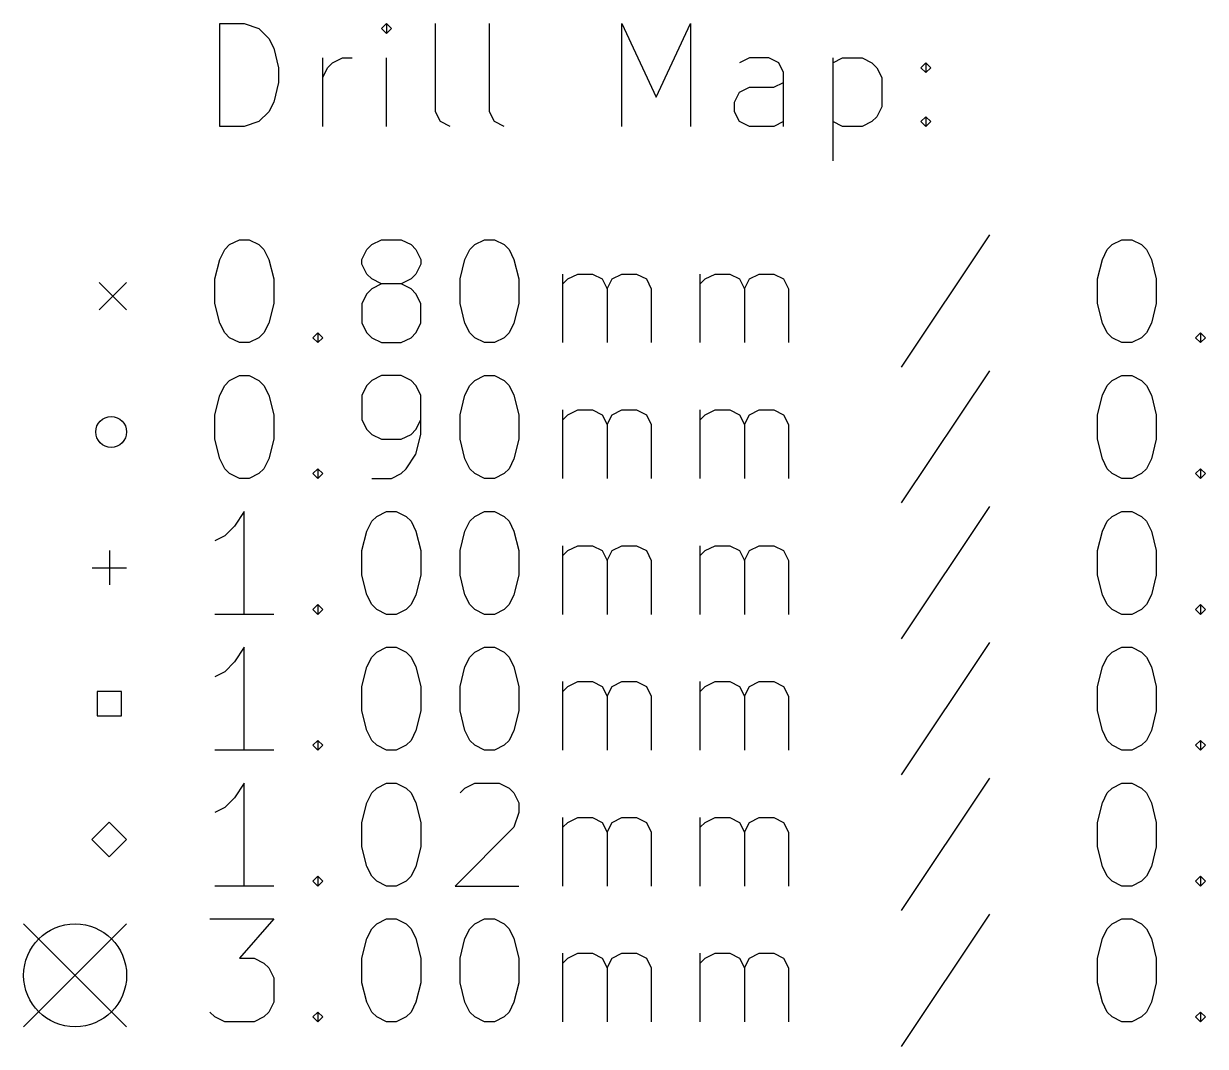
# Model space of a CAD drawing. Extents: x 104 to 175.4, y -159.9 to -75.
# Drawn here: x 103.95 to 138.38, y -159.52 to -129.71 of the extents above; entities that cross this region are included whole.
import ezdxf

# ---------------------------------------------------------------- set-up
doc = ezdxf.new("R2010")
doc.units = 0
doc.header["$MEASUREMENT"] = 0
doc.layers.add('BLACK', color=7, linetype='CONTINUOUS')

msp = doc.modelspace()

# ---------------------------------------------------------------- linework, layer by layer
at = {"layer": 'Black'}
for p, q in [((109.664, -132.707), (109.664, -129.707)), ((109.664, -129.707), (110.379, -129.707)), ((110.379, -129.707), (110.807, -129.85)), ((114.521, -129.707), (114.379, -129.85)), ((114.664, -129.85), (114.521, -129.707)), ((114.521, -129.707), (114.521, -129.993)), ((115.95, -132.279), (115.95, -129.707)), ((117.521, -132.279), (117.521, -129.707)), ((121.379, -132.707), (121.379, -129.707)), ((121.379, -129.707), (122.379, -131.85)), ((122.379, -131.85), (123.379, -129.707)), ((123.379, -129.707), (123.379, -132.707)), ((110.807, -129.85), (111.093, -130.136)), ((111.093, -130.136), (111.236, -130.421)), ((114.379, -129.85), (114.521, -129.993)), ((114.521, -129.993), (114.664, -129.85)), ((111.236, -130.421), (111.379, -130.993)), ((112.664, -132.707), (112.664, -130.707)), ((112.95, -130.85), (113.236, -130.707)), ((113.236, -130.707), (113.521, -130.707)), ((114.521, -132.707), (114.521, -130.707)), ((125.093, -130.707), (124.807, -130.85)), ((125.664, -130.707), (125.093, -130.707)), ((125.95, -130.85), (125.664, -130.707)), ((127.521, -130.707), (127.521, -133.707)), ((127.521, -130.85), (127.807, -130.707)), ((127.807, -130.707), (128.379, -130.707)), ((128.379, -130.707), (128.664, -130.85)), ((111.379, -130.993), (111.379, -131.421)), ((112.664, -131.279), (112.807, -130.993)), ((112.807, -130.993), (112.95, -130.85)), ((126.093, -131.136), (125.95, -130.85)), ((126.093, -132.707), (126.093, -131.136)), ((128.664, -130.85), (128.807, -130.993)), ((128.807, -130.993), (128.95, -131.279)), ((130.093, -130.993), (130.236, -130.85)), ((130.236, -131.136), (130.093, -130.993)), ((130.236, -130.85), (130.379, -130.993)), ((130.236, -130.85), (130.236, -131.136)), ((130.379, -130.993), (130.236, -131.136)), ((111.379, -131.421), (111.236, -131.993)), ((125.807, -131.564), (126.093, -131.421)), ((128.95, -131.279), (128.95, -132.136)), ((124.664, -131.993), (124.807, -131.707)), ((124.807, -131.707), (125.093, -131.564)), ((125.093, -131.564), (125.807, -131.564)), ((111.236, -131.993), (111.093, -132.279)), ((124.664, -132.279), (124.664, -131.993)), ((128.95, -132.136), (128.807, -132.421)), ((111.093, -132.279), (110.807, -132.564)), ((116.093, -132.564), (115.95, -132.279)), ((117.664, -132.564), (117.521, -132.279)), ((124.807, -132.564), (124.664, -132.279)), ((128.807, -132.421), (128.664, -132.564)), ((130.093, -132.564), (130.236, -132.421)), ((130.236, -132.421), (130.379, -132.564)), ((130.236, -132.421), (130.236, -132.707)), ((110.379, -132.707), (109.664, -132.707)), ((110.807, -132.564), (110.379, -132.707)), ((116.379, -132.707), (116.093, -132.564)), ((117.95, -132.707), (117.664, -132.564)), ((125.093, -132.707), (124.807, -132.564)), ((125.807, -132.707), (125.093, -132.707)), ((126.093, -132.564), (125.807, -132.707)), ((127.807, -132.707), (127.521, -132.564)), ((128.379, -132.707), (127.807, -132.707)), ((128.664, -132.564), (128.379, -132.707)), ((130.236, -132.707), (130.093, -132.564)), ((130.379, -132.564), (130.236, -132.707)), ((132.093, -135.864), (129.521, -139.721)), ((109.664, -136.579), (109.807, -136.293)), ((109.807, -136.293), (109.95, -136.15)), ((109.95, -136.15), (110.236, -136.007)), ((110.236, -136.007), (110.521, -136.007)), ((110.521, -136.007), (110.807, -136.15)), ((110.807, -136.15), (110.95, -136.293)), ((110.95, -136.293), (111.093, -136.579)), ((113.807, -136.579), (113.95, -136.293)), ((113.95, -136.293), (114.093, -136.15)), ((114.093, -136.15), (114.379, -136.007)), ((114.379, -136.007), (114.95, -136.007)), ((114.95, -136.007), (115.236, -136.15)), ((115.236, -136.15), (115.379, -136.293)), ((115.379, -136.293), (115.521, -136.579)), ((116.807, -136.579), (116.95, -136.293)), ((116.95, -136.293), (117.093, -136.15)), ((117.093, -136.15), (117.379, -136.007)), ((117.379, -136.007), (117.664, -136.007)), ((117.664, -136.007), (117.95, -136.15)), ((117.95, -136.15), (118.093, -136.293)), ((118.093, -136.293), (118.236, -136.579)), ((135.379, -136.579), (135.521, -136.293)), ((135.521, -136.293), (135.664, -136.15)), ((135.664, -136.15), (135.95, -136.007)), ((135.95, -136.007), (136.236, -136.007)), ((136.236, -136.007), (136.521, -136.15)), ((136.521, -136.15), (136.664, -136.293)), ((136.664, -136.293), (136.807, -136.579)), ((109.521, -137.15), (109.664, -136.579)), ((111.093, -136.579), (111.236, -137.15)), ((113.807, -136.721), (113.807, -136.579)), ((115.521, -136.579), (115.521, -136.721)), ((116.664, -137.15), (116.807, -136.579)), ((118.236, -136.579), (118.379, -137.15)), ((135.236, -137.15), (135.379, -136.579)), ((136.807, -136.579), (136.95, -137.15)), ((113.95, -137.007), (113.807, -136.721)), ((114.093, -137.15), (113.95, -137.007)), ((115.379, -137.007), (115.236, -137.15)), ((115.521, -136.721), (115.379, -137.007)), ((119.664, -139.007), (119.664, -137.007)), ((119.807, -137.15), (120.093, -137.007)), ((120.093, -137.007), (120.521, -137.007)), ((120.521, -137.007), (120.807, -137.15)), ((121.093, -137.15), (121.379, -137.007)), ((121.379, -137.007), (121.807, -137.007)), ((121.807, -137.007), (122.093, -137.15)), ((123.664, -139.007), (123.664, -137.007)), ((123.807, -137.15), (124.093, -137.007)), ((124.093, -137.007), (124.521, -137.007)), ((124.521, -137.007), (124.807, -137.15)), ((125.093, -137.15), (125.379, -137.007)), ((125.379, -137.007), (125.807, -137.007)), ((125.807, -137.007), (126.093, -137.15)), ((106.15, -137.25), (106.95, -138.05)), ((106.95, -137.25), (106.15, -138.05)), ((109.521, -137.864), (109.521, -137.15)), ((111.236, -137.15), (111.236, -137.864)), ((114.379, -137.293), (114.093, -137.15)), ((114.379, -137.293), (114.093, -137.436)), ((114.95, -137.293), (114.379, -137.293)), ((115.236, -137.15), (114.95, -137.293)), ((115.236, -137.436), (114.95, -137.293)), ((116.664, -137.864), (116.664, -137.15)), ((118.379, -137.15), (118.379, -137.864)), ((119.664, -137.293), (119.807, -137.15)), ((120.807, -137.15), (120.95, -137.436)), ((120.95, -137.436), (121.093, -137.15)), ((122.093, -137.15), (122.236, -137.436)), ((123.664, -137.293), (123.807, -137.15)), ((124.807, -137.15), (124.95, -137.436)), ((124.95, -137.436), (125.093, -137.15)), ((126.093, -137.15), (126.236, -137.436)), ((135.236, -137.864), (135.236, -137.15)), ((136.95, -137.15), (136.95, -137.864)), ((113.95, -137.579), (113.807, -137.864)), ((114.093, -137.436), (113.95, -137.579)), ((115.379, -137.579), (115.236, -137.436)), ((115.521, -137.864), (115.379, -137.579)), ((120.95, -137.436), (120.95, -139.007)), ((122.236, -137.436), (122.236, -139.007)), ((124.95, -137.436), (124.95, -139.007)), ((126.236, -137.436), (126.236, -139.007)), ((109.664, -138.436), (109.521, -137.864)), ((111.236, -137.864), (111.093, -138.436)), ((113.807, -137.864), (113.807, -138.436)), ((115.521, -138.436), (115.521, -137.864)), ((116.807, -138.436), (116.664, -137.864)), ((118.379, -137.864), (118.236, -138.436)), ((135.379, -138.436), (135.236, -137.864)), ((136.95, -137.864), (136.807, -138.436)), ((109.807, -138.721), (109.664, -138.436)), ((109.95, -138.864), (109.807, -138.721)), ((110.95, -138.721), (110.807, -138.864)), ((111.093, -138.436), (110.95, -138.721)), ((112.379, -138.864), (112.521, -138.721)), ((112.521, -138.721), (112.664, -138.864)), ((112.521, -138.721), (112.521, -139.007)), ((113.807, -138.436), (113.95, -138.721)), ((113.95, -138.721), (114.093, -138.864)), ((115.236, -138.864), (115.379, -138.721)), ((115.379, -138.721), (115.521, -138.436)), ((116.95, -138.721), (116.807, -138.436)), ((117.093, -138.864), (116.95, -138.721)), ((118.093, -138.721), (117.95, -138.864)), ((118.236, -138.436), (118.093, -138.721)), ((135.521, -138.721), (135.379, -138.436)), ((135.664, -138.864), (135.521, -138.721)), ((136.664, -138.721), (136.521, -138.864)), ((136.807, -138.436), (136.664, -138.721)), ((138.093, -138.864), (138.236, -138.721)), ((138.236, -138.721), (138.379, -138.864)), ((138.236, -138.721), (138.236, -139.007)), ((110.236, -139.007), (109.95, -138.864)), ((110.521, -139.007), (110.236, -139.007)), ((110.807, -138.864), (110.521, -139.007)), ((112.521, -139.007), (112.379, -138.864)), ((112.664, -138.864), (112.521, -139.007)), ((114.093, -138.864), (114.379, -139.007)), ((114.379, -139.007), (114.95, -139.007)), ((114.95, -139.007), (115.236, -138.864)), ((117.379, -139.007), (117.093, -138.864)), ((117.664, -139.007), (117.379, -139.007)), ((117.95, -138.864), (117.664, -139.007)), ((135.95, -139.007), (135.664, -138.864)), ((136.236, -139.007), (135.95, -139.007)), ((136.521, -138.864), (136.236, -139.007)), ((138.236, -139.007), (138.093, -138.864)), ((138.379, -138.864), (138.236, -139.007)), ((109.807, -140.253), (109.95, -140.11)), ((109.95, -140.11), (110.236, -139.967)), ((110.236, -139.967), (110.521, -139.967)), ((110.521, -139.967), (110.807, -140.11)), ((110.807, -140.11), (110.95, -140.253)), ((114.093, -140.11), (113.95, -140.253)), ((114.379, -139.967), (114.093, -140.11)), ((114.95, -139.967), (114.379, -139.967)), ((115.236, -140.11), (114.95, -139.967)), ((115.379, -140.253), (115.236, -140.11)), ((116.95, -140.253), (117.093, -140.11)), ((117.093, -140.11), (117.379, -139.967)), ((117.379, -139.967), (117.664, -139.967)), ((117.664, -139.967), (117.95, -140.11)), ((117.95, -140.11), (118.093, -140.253)), ((132.093, -139.824), (129.521, -143.681)), ((135.521, -140.253), (135.664, -140.11)), ((135.664, -140.11), (135.95, -139.967)), ((135.95, -139.967), (136.236, -139.967)), ((136.236, -139.967), (136.521, -140.11)), ((136.521, -140.11), (136.664, -140.253)), ((109.664, -140.539), (109.807, -140.253)), ((110.95, -140.253), (111.093, -140.539)), ((113.95, -140.253), (113.807, -140.539)), ((115.521, -140.539), (115.379, -140.253)), ((116.807, -140.539), (116.95, -140.253)), ((118.093, -140.253), (118.236, -140.539)), ((135.379, -140.539), (135.521, -140.253)), ((136.664, -140.253), (136.807, -140.539)), ((109.521, -141.11), (109.664, -140.539)), ((111.093, -140.539), (111.236, -141.11)), ((113.807, -140.539), (113.807, -141.253)), ((115.521, -141.681), (115.521, -140.539)), ((116.664, -141.11), (116.807, -140.539)), ((118.236, -140.539), (118.379, -141.11)), ((135.236, -141.11), (135.379, -140.539)), ((136.807, -140.539), (136.95, -141.11)), ((109.521, -141.824), (109.521, -141.11)), ((111.236, -141.11), (111.236, -141.824)), ((116.664, -141.824), (116.664, -141.11)), ((118.379, -141.11), (118.379, -141.824)), ((119.664, -142.967), (119.664, -140.967)), ((119.664, -141.253), (119.807, -141.11)), ((119.807, -141.11), (120.093, -140.967)), ((120.093, -140.967), (120.521, -140.967)), ((120.521, -140.967), (120.807, -141.11)), ((120.807, -141.11), (120.95, -141.396)), ((120.95, -141.396), (121.093, -141.11)), ((121.093, -141.11), (121.379, -140.967)), ((121.379, -140.967), (121.807, -140.967)), ((121.807, -140.967), (122.093, -141.11)), ((122.093, -141.11), (122.236, -141.396)), ((123.664, -142.967), (123.664, -140.967)), ((123.664, -141.253), (123.807, -141.11)), ((123.807, -141.11), (124.093, -140.967)), ((124.093, -140.967), (124.521, -140.967)), ((124.521, -140.967), (124.807, -141.11)), ((124.807, -141.11), (124.95, -141.396)), ((124.95, -141.396), (125.093, -141.11)), ((125.093, -141.11), (125.379, -140.967)), ((125.379, -140.967), (125.807, -140.967)), ((125.807, -140.967), (126.093, -141.11)), ((126.093, -141.11), (126.236, -141.396)), ((135.236, -141.824), (135.236, -141.11)), ((136.95, -141.11), (136.95, -141.824)), ((113.807, -141.253), (113.95, -141.539)), ((115.379, -141.539), (115.521, -141.253)), ((120.95, -141.396), (120.95, -142.967)), ((122.236, -141.396), (122.236, -142.967)), ((124.95, -141.396), (124.95, -142.967)), ((126.236, -141.396), (126.236, -142.967)), ((109.664, -142.396), (109.521, -141.824)), ((111.236, -141.824), (111.093, -142.396)), ((113.95, -141.539), (114.093, -141.681)), ((114.093, -141.681), (114.379, -141.824)), ((114.379, -141.824), (114.95, -141.824)), ((114.95, -141.824), (115.236, -141.681)), ((115.236, -141.681), (115.379, -141.539)), ((115.379, -142.253), (115.521, -141.681)), ((116.807, -142.396), (116.664, -141.824)), ((118.379, -141.824), (118.236, -142.396)), ((135.379, -142.396), (135.236, -141.824)), ((136.95, -141.824), (136.807, -142.396)), ((109.807, -142.681), (109.664, -142.396)), ((111.093, -142.396), (110.95, -142.681)), ((115.093, -142.681), (115.379, -142.253)), ((116.95, -142.681), (116.807, -142.396)), ((118.236, -142.396), (118.093, -142.681)), ((135.521, -142.681), (135.379, -142.396)), ((136.807, -142.396), (136.664, -142.681)), ((109.95, -142.824), (109.807, -142.681)), ((110.236, -142.967), (109.95, -142.824)), ((110.807, -142.824), (110.521, -142.967)), ((110.95, -142.681), (110.807, -142.824)), ((112.379, -142.824), (112.521, -142.681)), ((112.521, -142.967), (112.379, -142.824)), ((112.521, -142.681), (112.664, -142.824)), ((112.521, -142.681), (112.521, -142.967)), ((112.664, -142.824), (112.521, -142.967)), ((114.664, -142.967), (114.95, -142.824)), ((114.95, -142.824), (115.093, -142.681)), ((117.093, -142.824), (116.95, -142.681)), ((117.379, -142.967), (117.093, -142.824)), ((117.95, -142.824), (117.664, -142.967)), ((118.093, -142.681), (117.95, -142.824)), ((135.664, -142.824), (135.521, -142.681)), ((135.95, -142.967), (135.664, -142.824)), ((136.521, -142.824), (136.236, -142.967)), ((136.664, -142.681), (136.521, -142.824)), ((138.093, -142.824), (138.236, -142.681)), ((138.236, -142.967), (138.093, -142.824)), ((138.236, -142.681), (138.379, -142.824)), ((138.236, -142.681), (138.236, -142.967)), ((138.379, -142.824), (138.236, -142.967)), ((110.521, -142.967), (110.236, -142.967)), ((114.093, -142.967), (114.664, -142.967)), ((117.664, -142.967), (117.379, -142.967)), ((136.236, -142.967), (135.95, -142.967)), ((132.093, -143.784), (129.521, -147.641)), ((110.379, -143.927), (110.093, -144.356)), ((110.379, -146.927), (110.379, -143.927)), ((113.95, -144.499), (114.093, -144.213)), ((114.093, -144.213), (114.236, -144.07)), ((114.236, -144.07), (114.521, -143.927)), ((114.521, -143.927), (114.807, -143.927)), ((114.807, -143.927), (115.093, -144.07)), ((115.093, -144.07), (115.236, -144.213)), ((115.236, -144.213), (115.379, -144.499)), ((116.807, -144.499), (116.95, -144.213)), ((116.95, -144.213), (117.093, -144.07)), ((117.093, -144.07), (117.379, -143.927)), ((117.379, -143.927), (117.664, -143.927)), ((117.664, -143.927), (117.95, -144.07)), ((117.95, -144.07), (118.093, -144.213)), ((118.093, -144.213), (118.236, -144.499)), ((135.379, -144.499), (135.521, -144.213)), ((135.521, -144.213), (135.664, -144.07)), ((135.664, -144.07), (135.95, -143.927)), ((135.95, -143.927), (136.236, -143.927)), ((136.236, -143.927), (136.521, -144.07)), ((136.521, -144.07), (136.664, -144.213)), ((136.664, -144.213), (136.807, -144.499)), ((110.093, -144.356), (109.807, -144.641)), ((113.807, -145.07), (113.95, -144.499)), ((115.379, -144.499), (115.521, -145.07)), ((116.664, -145.07), (116.807, -144.499)), ((118.236, -144.499), (118.379, -145.07)), ((135.236, -145.07), (135.379, -144.499)), ((136.807, -144.499), (136.95, -145.07)), ((109.807, -144.641), (109.521, -144.784)), ((119.664, -146.927), (119.664, -144.927)), ((119.807, -145.07), (120.093, -144.927)), ((120.093, -144.927), (120.521, -144.927)), ((120.521, -144.927), (120.807, -145.07)), ((121.093, -145.07), (121.379, -144.927)), ((121.379, -144.927), (121.807, -144.927)), ((121.807, -144.927), (122.093, -145.07)), ((123.664, -146.927), (123.664, -144.927)), ((123.807, -145.07), (124.093, -144.927)), ((124.093, -144.927), (124.521, -144.927)), ((124.521, -144.927), (124.807, -145.07)), ((125.093, -145.07), (125.379, -144.927)), ((125.379, -144.927), (125.807, -144.927)), ((125.807, -144.927), (126.093, -145.07)), ((106.45, -145.07), (106.45, -146.07)), ((113.807, -145.784), (113.807, -145.07)), ((115.521, -145.07), (115.521, -145.784)), ((116.664, -145.784), (116.664, -145.07)), ((118.379, -145.07), (118.379, -145.784)), ((119.664, -145.213), (119.807, -145.07)), ((120.807, -145.07), (120.95, -145.356)), ((120.95, -145.356), (121.093, -145.07)), ((122.093, -145.07), (122.236, -145.356)), ((123.664, -145.213), (123.807, -145.07)), ((124.807, -145.07), (124.95, -145.356)), ((124.95, -145.356), (125.093, -145.07)), ((126.093, -145.07), (126.236, -145.356)), ((135.236, -145.784), (135.236, -145.07)), ((136.95, -145.07), (136.95, -145.784)), ((105.95, -145.57), (106.95, -145.57)), ((120.95, -145.356), (120.95, -146.927)), ((122.236, -145.356), (122.236, -146.927)), ((124.95, -145.356), (124.95, -146.927)), ((126.236, -145.356), (126.236, -146.927)), ((113.95, -146.356), (113.807, -145.784)), ((115.521, -145.784), (115.379, -146.356)), ((116.807, -146.356), (116.664, -145.784)), ((118.379, -145.784), (118.236, -146.356)), ((135.379, -146.356), (135.236, -145.784)), ((136.95, -145.784), (136.807, -146.356)), ((112.379, -146.784), (112.521, -146.641)), ((112.521, -146.641), (112.664, -146.784)), ((112.521, -146.641), (112.521, -146.927)), ((114.093, -146.641), (113.95, -146.356)), ((114.236, -146.784), (114.093, -146.641)), ((115.236, -146.641), (115.093, -146.784)), ((115.379, -146.356), (115.236, -146.641)), ((116.95, -146.641), (116.807, -146.356)), ((117.093, -146.784), (116.95, -146.641)), ((118.093, -146.641), (117.95, -146.784)), ((118.236, -146.356), (118.093, -146.641)), ((135.521, -146.641), (135.379, -146.356)), ((135.664, -146.784), (135.521, -146.641)), ((136.664, -146.641), (136.521, -146.784)), ((136.807, -146.356), (136.664, -146.641)), ((138.093, -146.784), (138.236, -146.641)), ((138.236, -146.641), (138.379, -146.784)), ((138.236, -146.641), (138.236, -146.927)), ((111.236, -146.927), (109.521, -146.927)), ((112.521, -146.927), (112.379, -146.784)), ((112.664, -146.784), (112.521, -146.927)), ((114.521, -146.927), (114.236, -146.784)), ((114.807, -146.927), (114.521, -146.927)), ((115.093, -146.784), (114.807, -146.927)), ((117.379, -146.927), (117.093, -146.784)), ((117.664, -146.927), (117.379, -146.927)), ((117.95, -146.784), (117.664, -146.927)), ((135.95, -146.927), (135.664, -146.784)), ((136.236, -146.927), (135.95, -146.927)), ((136.521, -146.784), (136.236, -146.927)), ((138.236, -146.927), (138.093, -146.784)), ((138.379, -146.784), (138.236, -146.927)), ((110.379, -147.887), (110.093, -148.316)), ((110.379, -150.887), (110.379, -147.887)), ((114.093, -148.173), (114.236, -148.03)), ((114.236, -148.03), (114.521, -147.887)), ((114.521, -147.887), (114.807, -147.887)), ((114.807, -147.887), (115.093, -148.03)), ((115.093, -148.03), (115.236, -148.173)), ((116.95, -148.173), (117.093, -148.03)), ((117.093, -148.03), (117.379, -147.887)), ((117.379, -147.887), (117.664, -147.887)), ((117.664, -147.887), (117.95, -148.03)), ((117.95, -148.03), (118.093, -148.173)), ((132.093, -147.744), (129.521, -151.601)), ((135.521, -148.173), (135.664, -148.03)), ((135.664, -148.03), (135.95, -147.887)), ((135.95, -147.887), (136.236, -147.887)), ((136.236, -147.887), (136.521, -148.03)), ((136.521, -148.03), (136.664, -148.173)), ((110.093, -148.316), (109.807, -148.601)), ((113.95, -148.459), (114.093, -148.173)), ((115.236, -148.173), (115.379, -148.459)), ((116.807, -148.459), (116.95, -148.173)), ((118.093, -148.173), (118.236, -148.459)), ((135.379, -148.459), (135.521, -148.173)), ((136.664, -148.173), (136.807, -148.459)), ((109.807, -148.601), (109.521, -148.744)), ((113.807, -149.03), (113.95, -148.459)), ((115.379, -148.459), (115.521, -149.03)), ((116.664, -149.03), (116.807, -148.459)), ((118.236, -148.459), (118.379, -149.03)), ((135.236, -149.03), (135.379, -148.459)), ((136.807, -148.459), (136.95, -149.03)), ((113.807, -149.744), (113.807, -149.03)), ((115.521, -149.03), (115.521, -149.744)), ((116.664, -149.744), (116.664, -149.03)), ((118.379, -149.03), (118.379, -149.744)), ((119.664, -150.887), (119.664, -148.887)), ((119.664, -149.173), (119.807, -149.03)), ((119.807, -149.03), (120.093, -148.887)), ((120.093, -148.887), (120.521, -148.887)), ((120.521, -148.887), (120.807, -149.03)), ((120.807, -149.03), (120.95, -149.316)), ((120.95, -149.316), (121.093, -149.03)), ((121.093, -149.03), (121.379, -148.887)), ((121.379, -148.887), (121.807, -148.887)), ((121.807, -148.887), (122.093, -149.03)), ((122.093, -149.03), (122.236, -149.316)), ((123.664, -150.887), (123.664, -148.887)), ((123.664, -149.173), (123.807, -149.03)), ((123.807, -149.03), (124.093, -148.887)), ((124.093, -148.887), (124.521, -148.887)), ((124.521, -148.887), (124.807, -149.03)), ((124.807, -149.03), (124.95, -149.316)), ((124.95, -149.316), (125.093, -149.03)), ((125.093, -149.03), (125.379, -148.887)), ((125.379, -148.887), (125.807, -148.887)), ((125.807, -148.887), (126.093, -149.03)), ((126.093, -149.03), (126.236, -149.316)), ((135.236, -149.744), (135.236, -149.03)), ((136.95, -149.03), (136.95, -149.744)), ((106.803, -149.176), (106.096, -149.176)), ((106.096, -149.176), (106.096, -149.884)), ((106.803, -149.884), (106.803, -149.176)), ((120.95, -149.316), (120.95, -150.887)), ((122.236, -149.316), (122.236, -150.887)), ((124.95, -149.316), (124.95, -150.887)), ((126.236, -149.316), (126.236, -150.887)), ((113.95, -150.316), (113.807, -149.744)), ((115.521, -149.744), (115.379, -150.316)), ((116.807, -150.316), (116.664, -149.744)), ((118.379, -149.744), (118.236, -150.316)), ((135.379, -150.316), (135.236, -149.744)), ((136.95, -149.744), (136.807, -150.316)), ((106.096, -149.884), (106.803, -149.884)), ((114.093, -150.601), (113.95, -150.316)), ((115.379, -150.316), (115.236, -150.601)), ((116.95, -150.601), (116.807, -150.316)), ((118.236, -150.316), (118.093, -150.601)), ((135.521, -150.601), (135.379, -150.316)), ((136.807, -150.316), (136.664, -150.601)), ((112.379, -150.744), (112.521, -150.601)), ((112.521, -150.887), (112.379, -150.744)), ((112.521, -150.601), (112.664, -150.744)), ((112.521, -150.601), (112.521, -150.887)), ((112.664, -150.744), (112.521, -150.887)), ((114.236, -150.744), (114.093, -150.601)), ((114.521, -150.887), (114.236, -150.744)), ((115.093, -150.744), (114.807, -150.887)), ((115.236, -150.601), (115.093, -150.744)), ((117.093, -150.744), (116.95, -150.601)), ((117.379, -150.887), (117.093, -150.744)), ((117.95, -150.744), (117.664, -150.887)), ((118.093, -150.601), (117.95, -150.744)), ((135.664, -150.744), (135.521, -150.601)), ((135.95, -150.887), (135.664, -150.744)), ((136.521, -150.744), (136.236, -150.887)), ((136.664, -150.601), (136.521, -150.744)), ((138.093, -150.744), (138.236, -150.601)), ((138.236, -150.887), (138.093, -150.744)), ((138.236, -150.601), (138.379, -150.744)), ((138.236, -150.601), (138.236, -150.887)), ((138.379, -150.744), (138.236, -150.887)), ((111.236, -150.887), (109.521, -150.887)), ((114.807, -150.887), (114.521, -150.887)), ((117.664, -150.887), (117.379, -150.887)), ((136.236, -150.887), (135.95, -150.887)), ((132.093, -151.704), (129.521, -155.561)), ((110.379, -151.847), (110.093, -152.276)), ((110.379, -154.847), (110.379, -151.847)), ((113.95, -152.419), (114.093, -152.133)), ((114.093, -152.133), (114.236, -151.99)), ((114.236, -151.99), (114.521, -151.847)), ((114.521, -151.847), (114.807, -151.847)), ((114.807, -151.847), (115.093, -151.99)), ((115.093, -151.99), (115.236, -152.133)), ((115.236, -152.133), (115.379, -152.419)), ((116.664, -152.133), (116.807, -151.99)), ((116.807, -151.99), (117.093, -151.847)), ((117.093, -151.847), (117.807, -151.847)), ((117.807, -151.847), (118.093, -151.99)), ((118.093, -151.99), (118.236, -152.133)), ((118.236, -152.133), (118.379, -152.419)), ((135.379, -152.419), (135.521, -152.133)), ((135.521, -152.133), (135.664, -151.99)), ((135.664, -151.99), (135.95, -151.847)), ((135.95, -151.847), (136.236, -151.847)), ((136.236, -151.847), (136.521, -151.99)), ((136.521, -151.99), (136.664, -152.133)), ((136.664, -152.133), (136.807, -152.419)), ((110.093, -152.276), (109.807, -152.561)), ((113.807, -152.99), (113.95, -152.419)), ((115.379, -152.419), (115.521, -152.99)), ((118.379, -152.419), (118.379, -152.704)), ((135.236, -152.99), (135.379, -152.419)), ((136.807, -152.419), (136.95, -152.99)), ((109.807, -152.561), (109.521, -152.704)), ((118.379, -152.704), (118.236, -153.133)), ((119.664, -154.847), (119.664, -152.847)), ((119.807, -152.99), (120.093, -152.847)), ((120.093, -152.847), (120.521, -152.847)), ((120.521, -152.847), (120.807, -152.99)), ((121.093, -152.99), (121.379, -152.847)), ((121.379, -152.847), (121.807, -152.847)), ((121.807, -152.847), (122.093, -152.99)), ((123.664, -154.847), (123.664, -152.847)), ((123.807, -152.99), (124.093, -152.847)), ((124.093, -152.847), (124.521, -152.847)), ((124.521, -152.847), (124.807, -152.99)), ((125.093, -152.99), (125.379, -152.847)), ((125.379, -152.847), (125.807, -152.847)), ((125.807, -152.847), (126.093, -152.99)), ((106.442, -152.982), (105.934, -153.49)), ((106.95, -153.49), (106.442, -152.982)), ((113.807, -153.704), (113.807, -152.99)), ((115.521, -152.99), (115.521, -153.704)), ((118.236, -153.133), (116.521, -154.847)), ((119.664, -153.133), (119.807, -152.99)), ((120.807, -152.99), (120.95, -153.276)), ((120.95, -153.276), (121.093, -152.99)), ((122.093, -152.99), (122.236, -153.276)), ((123.664, -153.133), (123.807, -152.99)), ((124.807, -152.99), (124.95, -153.276)), ((124.95, -153.276), (125.093, -152.99)), ((126.093, -152.99), (126.236, -153.276)), ((135.236, -153.704), (135.236, -152.99)), ((136.95, -152.99), (136.95, -153.704)), ((105.934, -153.49), (106.442, -153.998)), ((106.442, -153.998), (106.95, -153.49)), ((120.95, -153.276), (120.95, -154.847)), ((122.236, -153.276), (122.236, -154.847)), ((124.95, -153.276), (124.95, -154.847)), ((126.236, -153.276), (126.236, -154.847)), ((113.95, -154.276), (113.807, -153.704)), ((115.521, -153.704), (115.379, -154.276)), ((135.379, -154.276), (135.236, -153.704)), ((136.95, -153.704), (136.807, -154.276)), ((112.379, -154.704), (112.521, -154.561)), ((112.521, -154.561), (112.664, -154.704)), ((112.521, -154.561), (112.521, -154.847)), ((114.093, -154.561), (113.95, -154.276)), ((114.236, -154.704), (114.093, -154.561)), ((115.236, -154.561), (115.093, -154.704)), ((115.379, -154.276), (115.236, -154.561)), ((135.521, -154.561), (135.379, -154.276)), ((135.664, -154.704), (135.521, -154.561)), ((136.664, -154.561), (136.521, -154.704)), ((136.807, -154.276), (136.664, -154.561)), ((138.093, -154.704), (138.236, -154.561)), ((138.236, -154.561), (138.379, -154.704)), ((138.236, -154.561), (138.236, -154.847)), ((111.236, -154.847), (109.521, -154.847)), ((112.521, -154.847), (112.379, -154.704)), ((112.664, -154.704), (112.521, -154.847)), ((114.521, -154.847), (114.236, -154.704)), ((114.807, -154.847), (114.521, -154.847)), ((115.093, -154.704), (114.807, -154.847)), ((116.521, -154.847), (118.379, -154.847)), ((135.95, -154.847), (135.664, -154.704)), ((136.236, -154.847), (135.95, -154.847)), ((136.521, -154.704), (136.236, -154.847)), ((138.236, -154.847), (138.093, -154.704)), ((138.379, -154.704), (138.236, -154.847)), ((103.95, -155.95), (106.95, -158.95)), ((106.95, -155.95), (103.95, -158.95)), ((109.379, -155.807), (111.236, -155.807)), ((111.236, -155.807), (110.236, -156.95)), ((114.093, -156.093), (114.236, -155.95)), ((114.236, -155.95), (114.521, -155.807)), ((114.521, -155.807), (114.807, -155.807)), ((114.807, -155.807), (115.093, -155.95)), ((115.093, -155.95), (115.236, -156.093)), ((116.95, -156.093), (117.093, -155.95)), ((117.093, -155.95), (117.379, -155.807)), ((117.379, -155.807), (117.664, -155.807)), ((117.664, -155.807), (117.95, -155.95)), ((117.95, -155.95), (118.093, -156.093)), ((132.093, -155.664), (129.521, -159.521)), ((135.521, -156.093), (135.664, -155.95)), ((135.664, -155.95), (135.95, -155.807)), ((135.95, -155.807), (136.236, -155.807)), ((136.236, -155.807), (136.521, -155.95)), ((136.521, -155.95), (136.664, -156.093)), ((113.95, -156.379), (114.093, -156.093)), ((115.236, -156.093), (115.379, -156.379)), ((116.807, -156.379), (116.95, -156.093)), ((118.093, -156.093), (118.236, -156.379)), ((135.379, -156.379), (135.521, -156.093)), ((136.664, -156.093), (136.807, -156.379)), ((113.807, -156.95), (113.95, -156.379)), ((115.379, -156.379), (115.521, -156.95)), ((116.664, -156.95), (116.807, -156.379)), ((118.236, -156.379), (118.379, -156.95)), ((135.236, -156.95), (135.379, -156.379)), ((136.807, -156.379), (136.95, -156.95)), ((110.236, -156.95), (110.664, -156.95)), ((110.664, -156.95), (110.95, -157.093)), ((113.807, -157.664), (113.807, -156.95)), ((115.521, -156.95), (115.521, -157.664)), ((116.664, -157.664), (116.664, -156.95)), ((118.379, -156.95), (118.379, -157.664)), ((119.664, -158.807), (119.664, -156.807)), ((119.664, -157.093), (119.807, -156.95)), ((119.807, -156.95), (120.093, -156.807)), ((120.093, -156.807), (120.521, -156.807)), ((120.521, -156.807), (120.807, -156.95)), ((120.807, -156.95), (120.95, -157.236)), ((120.95, -157.236), (121.093, -156.95)), ((121.093, -156.95), (121.379, -156.807)), ((121.379, -156.807), (121.807, -156.807)), ((121.807, -156.807), (122.093, -156.95)), ((122.093, -156.95), (122.236, -157.236)), ((123.664, -158.807), (123.664, -156.807)), ((123.664, -157.093), (123.807, -156.95)), ((123.807, -156.95), (124.093, -156.807)), ((124.093, -156.807), (124.521, -156.807)), ((124.521, -156.807), (124.807, -156.95)), ((124.807, -156.95), (124.95, -157.236)), ((124.95, -157.236), (125.093, -156.95)), ((125.093, -156.95), (125.379, -156.807)), ((125.379, -156.807), (125.807, -156.807)), ((125.807, -156.807), (126.093, -156.95)), ((126.093, -156.95), (126.236, -157.236)), ((135.236, -157.664), (135.236, -156.95)), ((136.95, -156.95), (136.95, -157.664)), ((110.95, -157.093), (111.093, -157.236)), ((111.093, -157.236), (111.236, -157.521)), ((120.95, -157.236), (120.95, -158.807)), ((122.236, -157.236), (122.236, -158.807)), ((124.95, -157.236), (124.95, -158.807)), ((126.236, -157.236), (126.236, -158.807)), ((111.236, -157.521), (111.236, -158.236)), ((113.95, -158.236), (113.807, -157.664)), ((115.521, -157.664), (115.379, -158.236)), ((116.807, -158.236), (116.664, -157.664)), ((118.379, -157.664), (118.236, -158.236)), ((135.379, -158.236), (135.236, -157.664)), ((136.95, -157.664), (136.807, -158.236)), ((111.236, -158.236), (111.093, -158.521)), ((114.093, -158.521), (113.95, -158.236)), ((115.379, -158.236), (115.236, -158.521)), ((116.95, -158.521), (116.807, -158.236)), ((118.236, -158.236), (118.093, -158.521)), ((135.521, -158.521), (135.379, -158.236)), ((136.807, -158.236), (136.664, -158.521)), ((109.521, -158.664), (109.379, -158.521)), ((109.807, -158.807), (109.521, -158.664)), ((110.95, -158.664), (110.664, -158.807)), ((111.093, -158.521), (110.95, -158.664)), ((112.379, -158.664), (112.521, -158.521)), ((112.521, -158.807), (112.379, -158.664)), ((112.521, -158.521), (112.664, -158.664)), ((112.521, -158.521), (112.521, -158.807)), ((112.664, -158.664), (112.521, -158.807)), ((114.236, -158.664), (114.093, -158.521)), ((114.521, -158.807), (114.236, -158.664)), ((115.093, -158.664), (114.807, -158.807)), ((115.236, -158.521), (115.093, -158.664)), ((117.093, -158.664), (116.95, -158.521)), ((117.379, -158.807), (117.093, -158.664)), ((117.95, -158.664), (117.664, -158.807)), ((118.093, -158.521), (117.95, -158.664)), ((135.664, -158.664), (135.521, -158.521)), ((135.95, -158.807), (135.664, -158.664)), ((136.521, -158.664), (136.236, -158.807)), ((136.664, -158.521), (136.521, -158.664)), ((138.093, -158.664), (138.236, -158.521)), ((138.236, -158.807), (138.093, -158.664)), ((138.236, -158.521), (138.379, -158.664)), ((138.236, -158.521), (138.236, -158.807)), ((138.379, -158.664), (138.236, -158.807)), ((110.664, -158.807), (109.807, -158.807)), ((114.807, -158.807), (114.521, -158.807)), ((117.664, -158.807), (117.379, -158.807)), ((136.236, -158.807), (135.95, -158.807))]:
    msp.add_line(p, q, dxfattribs=at)
for centre, radius in [((106.5, -141.61), 0.45), ((105.45, -157.45), 1.5)]:
    msp.add_circle(centre, radius, dxfattribs=at)

doc.saveas('drawing.dxf')
